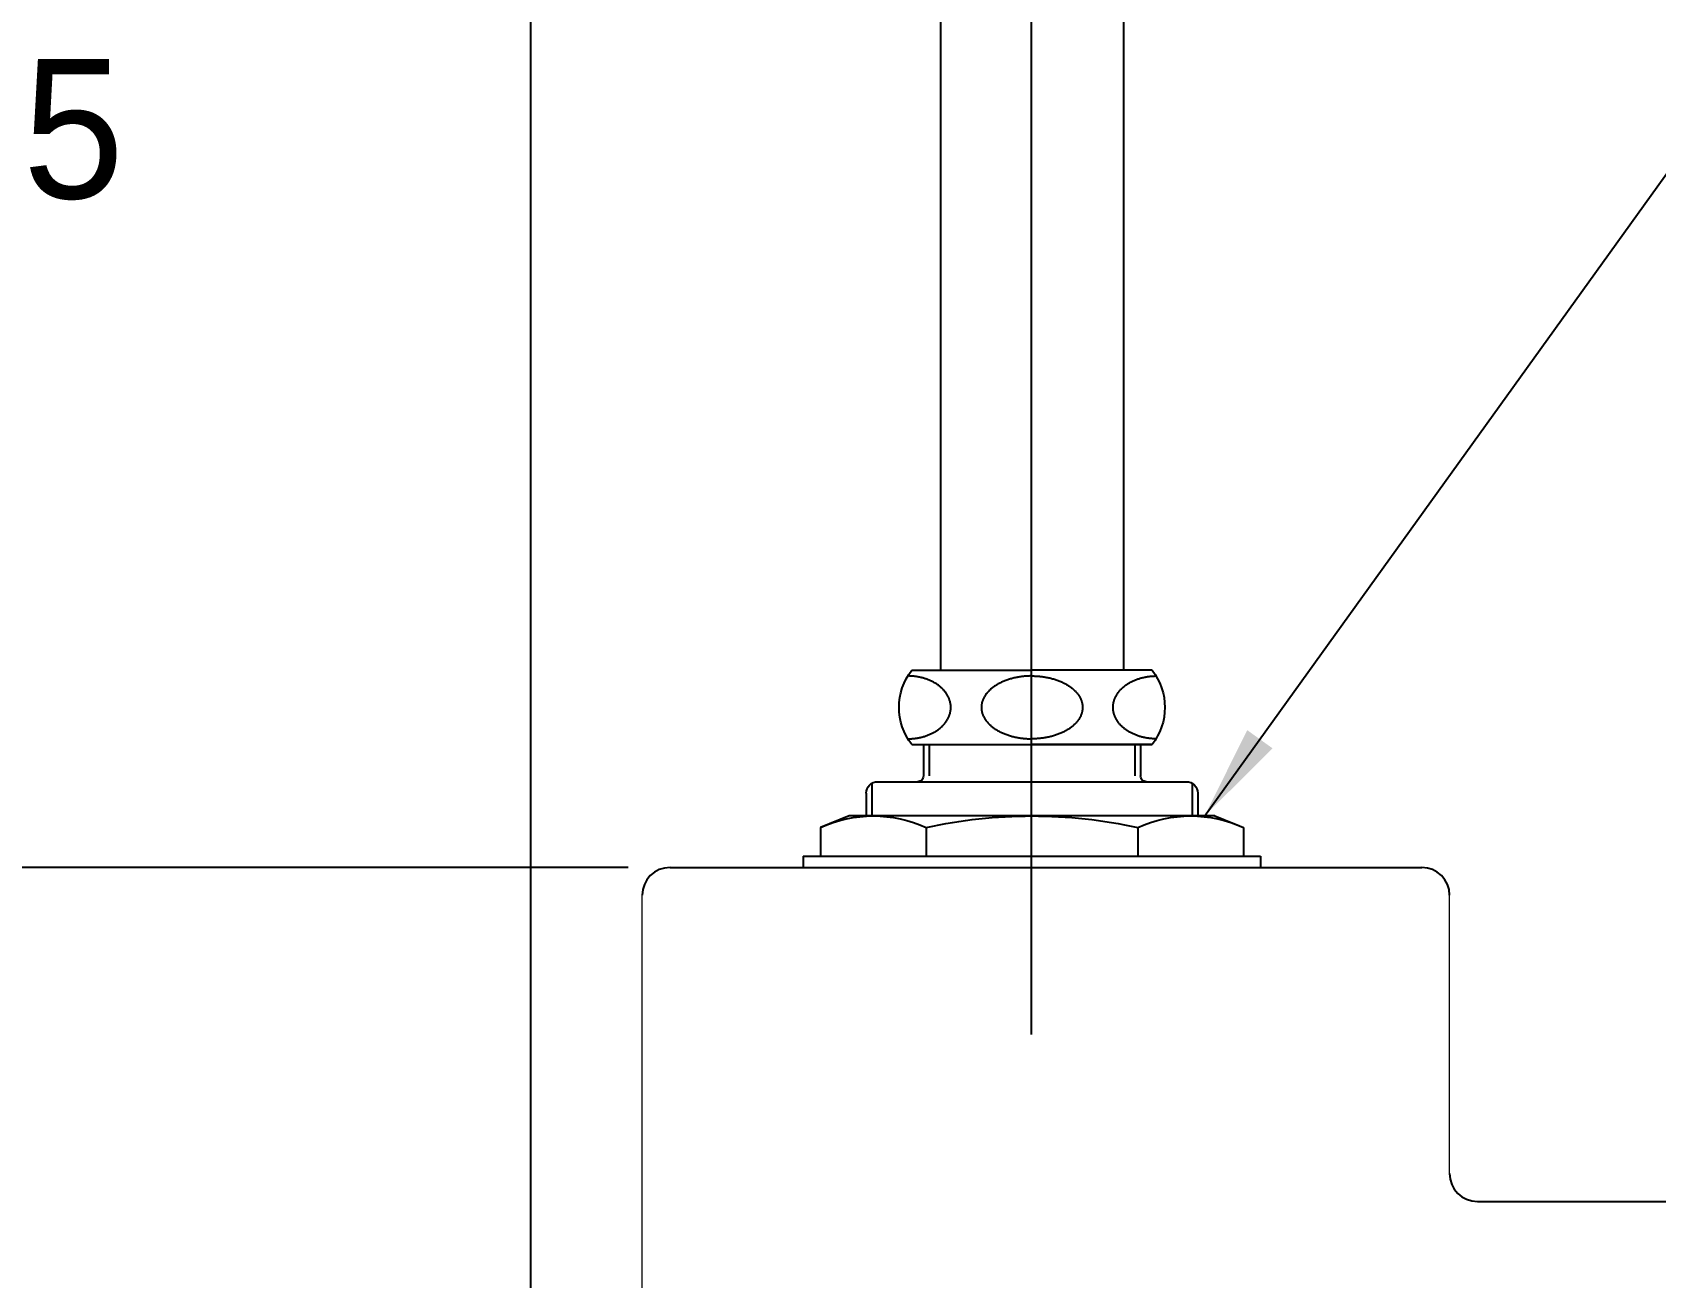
# Model space of a CAD drawing. Header units: millimetres. Extents: x 0 to 5600, y -67 to 2530.
# Drawn here: x 3966.7 to 4258.2, y 591.5 to 815.2 of the extents above; entities that cross this region are included whole.
import ezdxf
from ezdxf.lldxf.tags import DXFTag

# ---------------------------------------------------------------- set-up
doc = ezdxf.new("R2010")
doc.units = ezdxf.units.MM
for name, color, linetype in [('내부선 및 부속', 4, 'Continuous'), ('외형선', 3, 'Continuous'), ('중심선', 1, 'DASHED'), ('치수선', 7, 'Continuous')]:
    doc.layers.add(name, color=color, linetype=linetype)
doc.styles.add('____', font='')
doc.styles.get('____').set_extended_font_data('굴림')
tags = doc.linetypes.add('DASHDOT', pattern=[70, 31, -13, 13, -13]).pattern_tags.tags
tags[10:11] = [DXFTag(74, 4), DXFTag(75, 0), DXFTag(340, '0'), DXFTag(46, 0.0), DXFTag(50, 0.0), DXFTag(44, 0.0), DXFTag(45, 0.0)]
tags[8:9] = [DXFTag(74, 4), DXFTag(75, 0), DXFTag(340, '0'), DXFTag(46, 0.0), DXFTag(50, 0.0), DXFTag(44, 0.0), DXFTag(45, 0.0)]
tags[6:7] = [DXFTag(74, 4), DXFTag(75, 0), DXFTag(340, '0'), DXFTag(46, 0.0), DXFTag(50, 0.0), DXFTag(44, 0.0), DXFTag(45, 0.0)]
tags[4:5] = [DXFTag(74, 4), DXFTag(75, 0), DXFTag(340, '0'), DXFTag(46, 0.0), DXFTag(50, 0.0), DXFTag(44, 0.0), DXFTag(45, 0.0)]
tags = doc.linetypes.add('DASHED', pattern=[25.72, 12.86, -12.86]).pattern_tags.tags
tags[6:7] = [DXFTag(74, 4), DXFTag(75, 0), DXFTag(340, '0'), DXFTag(46, 0.0), DXFTag(50, 0.0), DXFTag(44, 0.0), DXFTag(45, 0.0)]
tags[4:5] = [DXFTag(74, 4), DXFTag(75, 0), DXFTag(340, '0'), DXFTag(46, 0.0), DXFTag(50, 0.0), DXFTag(44, 0.0), DXFTag(45, 0.0)]
doc.dimstyles.new('MSADIM', dxfattribs={"dimtxt": 33, "dimasz": 17, "dimexe": 10, "dimexo": 7.5, "dimgap": 10, "dimtad": 0, "dimtih": 1, "dimtoh": 1, "dimdec": 0, "dimzin": 1, "dimdsep": 46, "dimtxsty": '____', "dimcen": 11.25, "dimadec": 0, "dimazin": 0, "dimtfac": 1, "dimtdec": 0, "dimtix": 1, "dimtmove": 0, "dimatfit": 3, "dimfxl": 1, "dimtolj": 1, "dimtzin": 1, "dimarcsym": 0})

# ---------------------------------------------------------------- blocks, each defined once
blk = doc.blocks.new('*D7')
at = {"layer": '치수선', "color": 0, "linetype": 'Continuous', "lineweight": -2, "transparency": 16777216}
for p, q in [((4073.71, 665.2), (3945.89, 665.2)), ((3955.89, 648.2), (3955.89, 470.53)), ((3955.89, 247.2), (3955.89, 424.87)), ((4163.71, 230.2), (3945.89, 230.2))]:
    blk.add_line(p, q, dxfattribs=at)
at = {"layer": '치수선', "color": 0, "linetype": 'Continuous', "transparency": 16777216}
for points in [[(3953.05, 648.2), (3958.72, 648.2), (3955.89, 665.2)], [(3953.05, 247.2), (3958.72, 247.2), (3955.89, 230.2)]]:
    blk.add_solid(points, dxfattribs=at)
at = {"layer": '치수선', "color": 0, "linetype": 'Continuous', "transparency": 16777216, "insert": (3955.89, 447.7), "char_height": 25, "attachment_point": 5, "style": '____'}
blk.add_mtext('\\A1;435', dxfattribs=at)
blk = doc.blocks.new('*D9')
at = {"layer": '치수선', "color": 0, "linetype": 'Continuous', "lineweight": -2, "transparency": 16777216}
for p, q in [((3996.71, 930.2), (3945.89, 930.2)), ((3955.89, 913.2), (3955.89, 820.52)), ((3955.89, 682.2), (3955.89, 774.88)), ((4073.71, 665.2), (3945.89, 665.2))]:
    blk.add_line(p, q, dxfattribs=at)
at = {"layer": '치수선', "color": 0, "linetype": 'Continuous', "transparency": 16777216}
for points in [[(3953.05, 913.2), (3958.72, 913.2), (3955.89, 930.2)], [(3953.05, 682.2), (3958.72, 682.2), (3955.89, 665.2)]]:
    blk.add_solid(points, dxfattribs=at)
at = {"layer": '치수선', "color": 0, "linetype": 'Continuous', "transparency": 16777216, "insert": (3955.89, 797.7), "char_height": 25, "attachment_point": 5, "style": '____'}
blk.add_mtext('\\A1;265', dxfattribs=at)
blk = doc.blocks.new('*D10')
at = {"layer": '치수선', "color": 0, "linetype": 'Continuous', "lineweight": -2, "transparency": 16777216}
for p, q in [((3996.71, 930.2), (3855.18, 930.2)), ((3865.18, 913.2), (3865.18, 603.03)), ((3865.18, 247.2), (3865.18, 557.37)), ((4163.71, 230.2), (3855.18, 230.2))]:
    blk.add_line(p, q, dxfattribs=at)
at = {"layer": '치수선', "color": 0, "linetype": 'Continuous', "transparency": 16777216}
for points in [[(3862.35, 913.2), (3868.01, 913.2), (3865.18, 930.2)], [(3862.35, 247.2), (3868.01, 247.2), (3865.18, 230.2)]]:
    blk.add_solid(points, dxfattribs=at)
at = {"layer": '치수선', "color": 0, "linetype": 'Continuous', "transparency": 16777216, "insert": (3865.18, 580.2), "char_height": 25, "attachment_point": 5, "style": '____'}
blk.add_mtext('\\A1;700', dxfattribs=at)

msp = doc.modelspace()

# ---------------------------------------------------------------- linework, layer by layer
at = {"layer": '내부선 및 부속', "linetype": 'Continuous'}
for p, q in [((4129.79, 863.47), (4129.79, 700.62)), ((4162.64, 863.47), (4162.64, 700.62)), ((4124.66, 700.62), (4146.21, 700.62)), ((4167.77, 700.62), (4146.21, 700.62)), ((4124.66, 687.27), (4146.21, 687.27)), ((4126.71, 687.27), (4126.71, 681.63)), ((4127.74, 687.27), (4127.74, 681.63)), ((4167.77, 687.27), (4146.21, 687.27)), ((4146.21, 687.27), (4167.77, 687.27)), ((4164.69, 687.27), (4164.69, 681.63)), ((4165.72, 687.27), (4165.72, 681.63)), ((4117.47, 680.32), (4117.47, 674.44)), ((4118.5, 680.6), (4173.93, 680.6)), ((4174.96, 680.32), (4174.96, 674.44)), ((4116.44, 678.55), (4116.44, 674.44)), ((4175.98, 678.55), (4175.98, 674.44)), ((4113.36, 674.44), (4108.23, 672.39)), ((4179.06, 674.44), (4113.36, 674.44)), ((4179.06, 674.44), (4184.2, 672.39)), ((4108.23, 672.39), (4108.23, 667.25)), ((4127.22, 672.39), (4127.22, 667.25)), ((4165.2, 672.39), (4165.2, 667.25)), ((4184.2, 672.39), (4184.2, 667.25)), ((4105.15, 667.25), (4105.15, 665.2)), ((4105.15, 667.25), (4187.28, 667.25)), ((4187.28, 667.25), (4187.28, 665.2))]:
    msp.add_line(p, q, dxfattribs=at)
at = {"layer": '내부선 및 부속', "linetype": 'Continuous', "flags": 128}
for points in [[(4124.66, 687.27, -0.346154), (4124.66, 700.62)], [(4167.77, 700.62, -0.346154), (4167.77, 687.27)], [(4116.44, 678.55, -0.414214), (4118.5, 680.6)], [(4126.71, 681.63, -0.414214), (4125.68, 680.6)], [(4166.74, 680.6, -0.414214), (4165.72, 681.63)], [(4173.93, 680.6, -0.414214), (4175.98, 678.55)], [(4108.23, 672.39, -0.216216), (4127.22, 672.39)], [(4127.22, 672.39, -0.053897), (4146.21, 674.44)], [(4146.21, 674.44, -0.053897), (4165.2, 672.39)], [(4165.2, 672.39, -0.216216), (4184.2, 672.39)]]:
    msp.add_lwpolyline(points, format="xyb", dxfattribs=at)
for points in [[(4123.88, 688.3), (4124.02, 688.3), (4124.16, 688.3), (4124.3, 688.31), (4124.44, 688.31), (4124.58, 688.32), (4124.72, 688.33), (4124.87, 688.34), (4125.01, 688.36), (4125.15, 688.37), (4125.3, 688.39), (4125.44, 688.41), (4125.59, 688.44), (4125.74, 688.46), (4125.88, 688.49), (4126.03, 688.52), (4126.17, 688.55), (4126.32, 688.58), (4126.46, 688.62), (4126.61, 688.66), (4126.75, 688.7), (4126.9, 688.74), (4127.04, 688.79), (4127.18, 688.84), (4127.32, 688.88), (4127.47, 688.94), (4127.6, 688.99), (4127.74, 689.05), (4127.88, 689.11), (4128.02, 689.17), (4128.15, 689.23), (4128.28, 689.3), (4128.42, 689.36), (4128.54, 689.43), (4128.67, 689.5), (4128.8, 689.58), (4128.92, 689.65), (4129.04, 689.73), (4129.16, 689.81), (4129.28, 689.89), (4129.4, 689.97), (4129.51, 690.06), (4129.62, 690.14), (4129.73, 690.23), (4129.83, 690.32), (4129.93, 690.41), (4130.03, 690.5), (4130.13, 690.6), (4130.22, 690.69), (4130.32, 690.79), (4130.4, 690.88), (4130.49, 690.98), (4130.57, 691.08), (4130.65, 691.18), (4130.73, 691.28), (4130.8, 691.39), (4130.87, 691.49), (4130.94, 691.59), (4131, 691.7), (4131.06, 691.8), (4131.12, 691.9), (4131.17, 692.01), (4131.22, 692.12), (4131.27, 692.22), (4131.32, 692.33), (4131.36, 692.43), (4131.4, 692.54), (4131.43, 692.65), (4131.47, 692.75), (4131.5, 692.86), (4131.52, 692.96), (4131.55, 693.07), (4131.57, 693.17), (4131.59, 693.28), (4131.6, 693.38), (4131.62, 693.49), (4131.63, 693.59), (4131.63, 693.69), (4131.64, 693.79), (4131.64, 693.89), (4131.64, 693.99), (4131.64, 694.1), (4131.63, 694.2), (4131.63, 694.3), (4131.62, 694.4), (4131.6, 694.51), (4131.59, 694.61), (4131.57, 694.71), (4131.55, 694.82), (4131.52, 694.93), (4131.5, 695.03), (4131.47, 695.14), (4131.43, 695.24), (4131.4, 695.35), (4131.36, 695.45), (4131.32, 695.56), (4131.27, 695.67), (4131.22, 695.77), (4131.17, 695.88), (4131.12, 695.98), (4131.06, 696.09), (4131.06, 696.09), (4131, 696.19), (4130.94, 696.3), (4130.87, 696.4), (4130.8, 696.5), (4130.73, 696.6), (4130.65, 696.71), (4130.57, 696.81), (4130.49, 696.9), (4130.4, 697), (4130.32, 697.1), (4130.22, 697.2), (4130.13, 697.29), (4130.03, 697.38), (4129.93, 697.48), (4129.83, 697.57), (4129.73, 697.66), (4129.62, 697.74), (4129.51, 697.83), (4129.4, 697.92), (4129.28, 698), (4129.16, 698.08), (4129.04, 698.16), (4128.92, 698.24), (4128.8, 698.31), (4128.67, 698.38), (4128.54, 698.46), (4128.42, 698.53), (4128.28, 698.59), (4128.15, 698.66), (4128.02, 698.72), (4127.88, 698.78), (4127.74, 698.84), (4127.6, 698.9), (4127.47, 698.95), (4127.32, 699), (4127.18, 699.05), (4127.04, 699.1), (4126.9, 699.15), (4126.75, 699.19), (4126.61, 699.23), (4126.46, 699.27), (4126.32, 699.3), (4126.17, 699.34), (4126.03, 699.37), (4125.88, 699.4), (4125.74, 699.43), (4125.59, 699.45), (4125.44, 699.47), (4125.3, 699.49), (4125.15, 699.51), (4125.01, 699.53), (4124.87, 699.54), (4124.72, 699.56), (4124.58, 699.57), (4124.44, 699.58), (4124.3, 699.58), (4124.16, 699.59), (4124.02, 699.59), (4123.88, 699.59), (4123.88, 699.59)], [(4146.21, 699.59), (4146.05, 699.59), (4145.89, 699.59), (4145.72, 699.58), (4145.56, 699.58), (4145.39, 699.57), (4145.22, 699.56), (4145.06, 699.54), (4144.89, 699.53), (4144.72, 699.51), (4144.55, 699.49), (4144.38, 699.47), (4144.21, 699.45), (4144.04, 699.43), (4143.87, 699.4), (4143.7, 699.37), (4143.53, 699.34), (4143.36, 699.3), (4143.19, 699.27), (4143.02, 699.23), (4142.85, 699.19), (4142.68, 699.15), (4142.51, 699.1), (4142.35, 699.05), (4142.18, 699), (4142.02, 698.95), (4141.85, 698.9), (4141.69, 698.84), (4141.53, 698.78), (4141.37, 698.72), (4141.21, 698.66), (4141.06, 698.59), (4140.9, 698.53), (4140.75, 698.46), (4140.6, 698.38), (4140.46, 698.31), (4140.31, 698.24), (4140.17, 698.16), (4140.03, 698.08), (4139.89, 698), (4139.76, 697.92), (4139.62, 697.83), (4139.5, 697.74), (4139.37, 697.66), (4139.25, 697.57), (4139.13, 697.48), (4139.01, 697.38), (4138.9, 697.29), (4138.79, 697.2), (4138.68, 697.1), (4138.58, 697), (4138.48, 696.9), (4138.38, 696.81), (4138.29, 696.71), (4138.2, 696.6), (4138.11, 696.5), (4138.03, 696.4), (4137.95, 696.3), (4137.88, 696.19), (4137.81, 696.09), (4137.74, 695.98), (4137.68, 695.88), (4137.62, 695.77), (4137.56, 695.67), (4137.51, 695.56), (4137.46, 695.45), (4137.41, 695.35), (4137.37, 695.24), (4137.33, 695.14), (4137.3, 695.03), (4137.27, 694.93), (4137.24, 694.82), (4137.21, 694.71), (4137.19, 694.61), (4137.17, 694.51), (4137.16, 694.4), (4137.15, 694.3), (4137.14, 694.2), (4137.13, 694.1), (4137.13, 693.99), (4137.13, 693.89), (4137.13, 693.79), (4137.14, 693.69), (4137.15, 693.59), (4137.16, 693.49), (4137.17, 693.38), (4137.19, 693.28), (4137.21, 693.17), (4137.24, 693.07), (4137.27, 692.96), (4137.3, 692.86), (4137.33, 692.75), (4137.37, 692.65), (4137.41, 692.54), (4137.46, 692.43), (4137.51, 692.33), (4137.56, 692.22), (4137.62, 692.12), (4137.68, 692.01), (4137.74, 691.9), (4137.81, 691.8), (4137.81, 691.8), (4137.88, 691.7), (4137.95, 691.59), (4138.03, 691.49), (4138.11, 691.39), (4138.2, 691.28), (4138.29, 691.18), (4138.38, 691.08), (4138.48, 690.98), (4138.58, 690.88), (4138.68, 690.79), (4138.79, 690.69), (4138.9, 690.6), (4139.01, 690.5), (4139.13, 690.41), (4139.25, 690.32), (4139.37, 690.23), (4139.5, 690.14), (4139.62, 690.06), (4139.76, 689.97), (4139.89, 689.89), (4140.03, 689.81), (4140.17, 689.73), (4140.31, 689.65), (4140.46, 689.58), (4140.6, 689.5), (4140.75, 689.43), (4140.9, 689.36), (4141.06, 689.3), (4141.21, 689.23), (4141.37, 689.17), (4141.53, 689.11), (4141.69, 689.05), (4141.85, 688.99), (4142.02, 688.94), (4142.18, 688.88), (4142.35, 688.84), (4142.51, 688.79), (4142.68, 688.74), (4142.85, 688.7), (4143.02, 688.66), (4143.19, 688.62), (4143.36, 688.58), (4143.53, 688.55), (4143.7, 688.52), (4143.87, 688.49), (4144.04, 688.46), (4144.21, 688.44), (4144.38, 688.41), (4144.55, 688.39), (4144.72, 688.37), (4144.89, 688.36), (4145.06, 688.34), (4145.22, 688.33), (4145.39, 688.32), (4145.56, 688.31), (4145.72, 688.31), (4145.89, 688.3), (4146.05, 688.3), (4146.21, 688.3), (4146.21, 688.3)], [(4146.21, 699.59), (4146.38, 699.59), (4146.54, 699.59), (4146.7, 699.58), (4146.87, 699.58), (4147.03, 699.57), (4147.2, 699.56), (4147.37, 699.54), (4147.54, 699.53), (4147.71, 699.51), (4147.88, 699.49), (4148.05, 699.47), (4148.22, 699.45), (4148.39, 699.43), (4148.56, 699.4), (4148.73, 699.37), (4148.9, 699.34), (4149.07, 699.3), (4149.24, 699.27), (4149.41, 699.23), (4149.58, 699.19), (4149.75, 699.15), (4149.91, 699.1), (4150.08, 699.05), (4150.25, 699), (4150.41, 698.95), (4150.57, 698.9), (4150.74, 698.84), (4150.9, 698.78), (4151.06, 698.72), (4151.21, 698.66), (4151.37, 698.59), (4151.52, 698.53), (4151.67, 698.46), (4151.82, 698.38), (4151.97, 698.31), (4152.12, 698.24), (4152.26, 698.16), (4152.4, 698.08), (4152.54, 698), (4152.67, 697.92), (4152.8, 697.83), (4152.93, 697.74), (4153.06, 697.66), (4153.18, 697.57), (4153.3, 697.48), (4153.42, 697.38), (4153.53, 697.29), (4153.64, 697.2), (4153.75, 697.1), (4153.85, 697), (4153.95, 696.9), (4154.04, 696.81), (4154.14, 696.71), (4154.23, 696.6), (4154.31, 696.5), (4154.39, 696.4), (4154.47, 696.3), (4154.55, 696.19), (4154.62, 696.09), (4154.68, 695.98), (4154.75, 695.88), (4154.81, 695.77), (4154.86, 695.67), (4154.92, 695.56), (4154.97, 695.45), (4155.01, 695.35), (4155.05, 695.24), (4155.09, 695.14), (4155.13, 695.03), (4155.16, 694.93), (4155.19, 694.82), (4155.21, 694.71), (4155.23, 694.61), (4155.25, 694.51), (4155.27, 694.4), (4155.28, 694.3), (4155.29, 694.2), (4155.29, 694.1), (4155.3, 693.99), (4155.3, 693.89), (4155.29, 693.79), (4155.29, 693.69), (4155.28, 693.59), (4155.27, 693.49), (4155.25, 693.38), (4155.23, 693.28), (4155.21, 693.17), (4155.19, 693.07), (4155.16, 692.96), (4155.13, 692.86), (4155.09, 692.75), (4155.05, 692.65), (4155.01, 692.54), (4154.97, 692.43), (4154.92, 692.33), (4154.86, 692.22), (4154.81, 692.12), (4154.75, 692.01), (4154.68, 691.9), (4154.62, 691.8), (4154.62, 691.8), (4154.55, 691.7), (4154.47, 691.59), (4154.39, 691.49), (4154.31, 691.39), (4154.23, 691.28), (4154.14, 691.18), (4154.04, 691.08), (4153.95, 690.98), (4153.85, 690.88), (4153.75, 690.79), (4153.64, 690.69), (4153.53, 690.6), (4153.42, 690.5), (4153.3, 690.41), (4153.18, 690.32), (4153.06, 690.23), (4152.93, 690.14), (4152.8, 690.06), (4152.67, 689.97), (4152.54, 689.89), (4152.4, 689.81), (4152.26, 689.73), (4152.12, 689.65), (4151.97, 689.58), (4151.82, 689.5), (4151.67, 689.43), (4151.52, 689.36), (4151.37, 689.3), (4151.21, 689.23), (4151.06, 689.17), (4150.9, 689.11), (4150.74, 689.05), (4150.57, 688.99), (4150.41, 688.94), (4150.25, 688.88), (4150.08, 688.84), (4149.91, 688.79), (4149.75, 688.74), (4149.58, 688.7), (4149.41, 688.66), (4149.24, 688.62), (4149.07, 688.58), (4148.9, 688.55), (4148.73, 688.52), (4148.56, 688.49), (4148.39, 688.46), (4148.22, 688.44), (4148.05, 688.41), (4147.88, 688.39), (4147.71, 688.37), (4147.54, 688.36), (4147.37, 688.34), (4147.2, 688.33), (4147.03, 688.32), (4146.87, 688.31), (4146.7, 688.31), (4146.54, 688.3), (4146.38, 688.3), (4146.21, 688.3), (4146.21, 688.3)], [(4168.55, 688.3), (4168.41, 688.3), (4168.27, 688.3), (4168.13, 688.31), (4167.99, 688.31), (4167.85, 688.32), (4167.7, 688.33), (4167.56, 688.34), (4167.42, 688.36), (4167.27, 688.37), (4167.13, 688.39), (4166.98, 688.41), (4166.84, 688.44), (4166.69, 688.46), (4166.54, 688.49), (4166.4, 688.52), (4166.25, 688.55), (4166.11, 688.58), (4165.96, 688.62), (4165.82, 688.66), (4165.67, 688.7), (4165.53, 688.74), (4165.39, 688.79), (4165.24, 688.84), (4165.1, 688.88), (4164.96, 688.94), (4164.82, 688.99), (4164.68, 689.05), (4164.55, 689.11), (4164.41, 689.17), (4164.28, 689.23), (4164.14, 689.3), (4164.01, 689.36), (4163.88, 689.43), (4163.75, 689.5), (4163.63, 689.58), (4163.5, 689.65), (4163.38, 689.73), (4163.26, 689.81), (4163.15, 689.89), (4163.03, 689.97), (4162.92, 690.06), (4162.81, 690.14), (4162.7, 690.23), (4162.6, 690.32), (4162.49, 690.41), (4162.39, 690.5), (4162.3, 690.6), (4162.2, 690.69), (4162.11, 690.79), (4162.02, 690.88), (4161.94, 690.98), (4161.86, 691.08), (4161.78, 691.18), (4161.7, 691.28), (4161.63, 691.39), (4161.56, 691.49), (4161.49, 691.59), (4161.43, 691.7), (4161.37, 691.8), (4161.31, 691.9), (4161.25, 692.01), (4161.2, 692.12), (4161.16, 692.22), (4161.11, 692.33), (4161.07, 692.43), (4161.03, 692.54), (4160.99, 692.65), (4160.96, 692.75), (4160.93, 692.86), (4160.9, 692.96), (4160.88, 693.07), (4160.86, 693.17), (4160.84, 693.28), (4160.82, 693.38), (4160.81, 693.49), (4160.8, 693.59), (4160.79, 693.69), (4160.79, 693.79), (4160.79, 693.89), (4160.79, 693.99), (4160.79, 694.1), (4160.79, 694.2), (4160.8, 694.3), (4160.81, 694.4), (4160.82, 694.51), (4160.84, 694.61), (4160.86, 694.71), (4160.88, 694.82), (4160.9, 694.93), (4160.93, 695.03), (4160.96, 695.14), (4160.99, 695.24), (4161.03, 695.35), (4161.07, 695.45), (4161.11, 695.56), (4161.16, 695.67), (4161.2, 695.77), (4161.25, 695.88), (4161.31, 695.98), (4161.37, 696.09), (4161.37, 696.09), (4161.43, 696.19), (4161.49, 696.3), (4161.56, 696.4), (4161.63, 696.5), (4161.7, 696.6), (4161.78, 696.71), (4161.86, 696.81), (4161.94, 696.9), (4162.02, 697), (4162.11, 697.1), (4162.2, 697.2), (4162.3, 697.29), (4162.39, 697.38), (4162.49, 697.48), (4162.6, 697.57), (4162.7, 697.66), (4162.81, 697.74), (4162.92, 697.83), (4163.03, 697.92), (4163.15, 698), (4163.26, 698.08), (4163.38, 698.16), (4163.5, 698.24), (4163.63, 698.31), (4163.75, 698.38), (4163.88, 698.46), (4164.01, 698.53), (4164.14, 698.59), (4164.28, 698.66), (4164.41, 698.72), (4164.55, 698.78), (4164.68, 698.84), (4164.82, 698.9), (4164.96, 698.95), (4165.1, 699), (4165.24, 699.05), (4165.39, 699.1), (4165.53, 699.15), (4165.67, 699.19), (4165.82, 699.23), (4165.96, 699.27), (4166.11, 699.3), (4166.25, 699.34), (4166.4, 699.37), (4166.54, 699.4), (4166.69, 699.43), (4166.84, 699.45), (4166.98, 699.47), (4167.13, 699.49), (4167.27, 699.51), (4167.42, 699.53), (4167.56, 699.54), (4167.7, 699.56), (4167.85, 699.57), (4167.99, 699.58), (4168.13, 699.58), (4168.27, 699.59), (4168.41, 699.59), (4168.55, 699.59), (4168.55, 699.59)]]:
    msp.add_lwpolyline(points, dxfattribs=at)
at = {"layer": '외형선'}
for p, q in [((4056.21, 230.2), (4056.21, 1059.38)), ((4081.21, 665.2), (4216.21, 665.2)), ((4226.21, 605.2), (4746.21, 605.2))]:
    msp.add_line(p, q, dxfattribs=at)
at = {"layer": '외형선', "linetype": 'Continuous', "lineweight": 18}
for p, q in [((4076.21, 545.2), (4076.21, 660.2)), ((4221.21, 610.2), (4221.21, 660.2))]:
    msp.add_line(p, q, dxfattribs=at)
at = {"layer": '외형선'}
for centre, start, end in [((4081.21, 660.2), 90, 180), ((4216.21, 660.2), 0, 90), ((4226.21, 610.2), 180, 270)]:
    msp.add_arc(centre, 5, start, end, dxfattribs=at)
at = {"layer": '중심선', "linetype": 'DASHDOT'}
msp.add_line((4146.13, 635.2), (4146.13, 1083.29), dxfattribs=at)

# ---------------------------------------------------------------- dimensions: what is measured, and where the dimension line sits
at = {"layer": '치수선', "linetype": 'Continuous'}
for base, p1, p2, picture, middle in [((3865.18, 230.2), (4004.21, 930.2), (4171.21, 230.2), '*D10', (3865.18, 580.2)), ((3955.89, 930.2), (4081.21, 665.2), (4004.21, 930.2), '*D9', (3955.89, 797.7)), ((3955.89, 230.2), (4081.21, 665.2), (4171.21, 230.2), '*D7', (3955.89, 447.7))]:
    dim = msp.add_linear_dim(base=base, p1=p1, p2=p2, angle=90, dimstyle='MSADIM', override={"dimtxt": 25}, dxfattribs=at)
    dim.commit()
    dim.dimension.update_dxf_attribs({"geometry": picture, "text_midpoint": middle})

# ---------------------------------------------------------------- leaders
msp.add_leader([(4177.21, 674.43), (4275.65, 811.32)], dimstyle='MSADIM', override={"dimtxt": 25}, dxfattribs=at)

doc.saveas('drawing.dxf')
